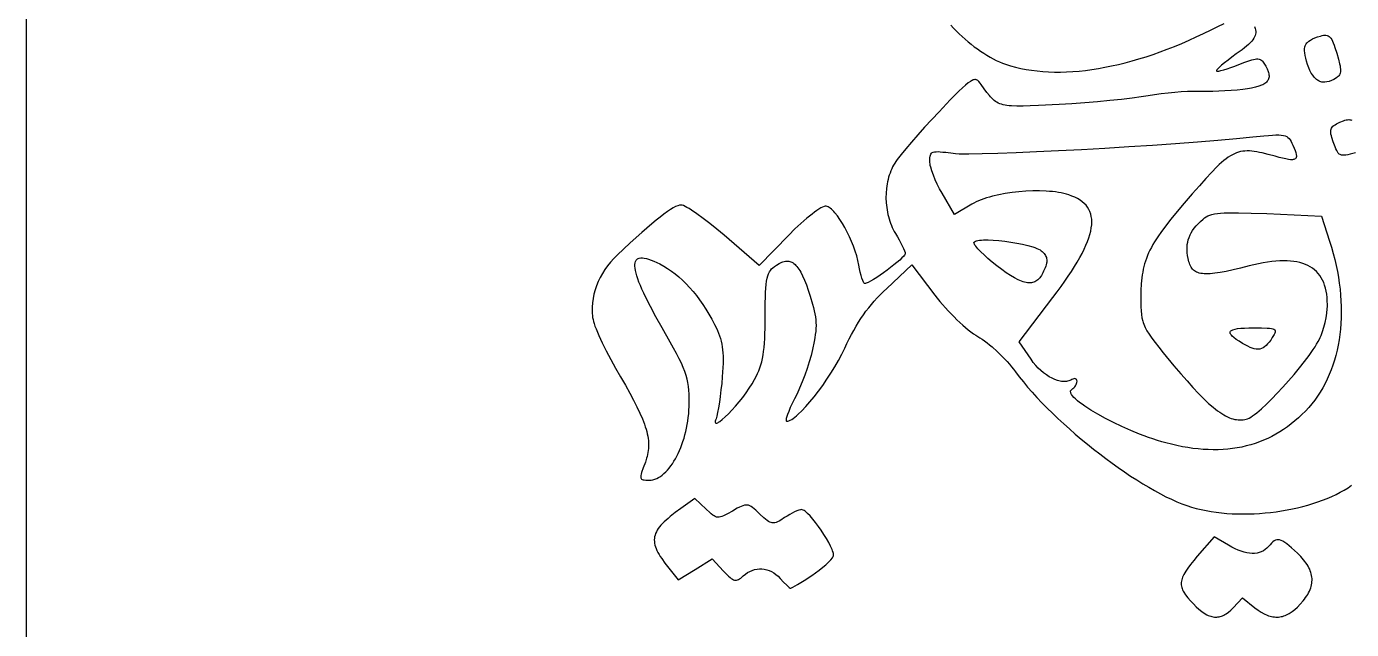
# Model space of a CAD drawing. Extents: x 0 to 1400, y 0 to 980.
# Drawn here: x 0 to 269.9, y 163.6 to 286.3 of the extents above; entities that cross this region are included whole.
import ezdxf

# ---------------------------------------------------------------- set-up
doc = ezdxf.new("R2010")
doc.units = 0
doc.layers.add('Calque_par_d_faut', color=18, linetype='CONTINUOUS')

msp = doc.modelspace()

# ---------------------------------------------------------------- linework, layer by layer
at = {"layer": 'Calque_par_d_faut'}
for points in [[(0, 490), (0, 980), (700, 980), (1400, 980), (1400, 490), (1400, 0), (700, 0), (0, 0), (0, 490)], [(260.97, 278.59), (260.76, 279.27), (260.58, 279.89), (260.46, 280.44), (260.37, 280.95), (260.34, 281.41), (260.35, 281.82), (260.41, 282.19), (260.46, 282.37), (260.53, 282.53), (260.61, 282.69), (260.7, 282.83), (260.81, 282.98), (260.93, 283.11), (261.22, 283.36), (261.56, 283.59), (261.97, 283.81), (262.44, 284.01), (262.98, 284.21), (263.59, 284.4), (263.91, 284.49), (264.2, 284.55), (264.46, 284.58), (264.71, 284.57), (264.93, 284.53), (265.14, 284.45), (265.34, 284.33), (265.52, 284.16), (265.7, 283.95), (265.87, 283.68), (266.03, 283.37), (266.2, 282.99), (266.37, 282.56), (266.54, 282.06), (266.92, 280.88), (267.25, 279.71), (267.49, 278.76), (267.57, 278.35), (267.63, 277.98), (267.66, 277.65), (267.67, 277.36), (267.65, 277.1), (267.61, 276.86), (267.54, 276.66), (267.45, 276.47), (267.33, 276.3), (267.19, 276.15), (267.02, 276.01), (266.83, 275.88), (266.32, 275.58), (265.83, 275.34), (265.36, 275.17), (264.91, 275.05), (264.48, 275), (264.27, 275), (264.07, 275.02), (263.87, 275.04), (263.68, 275.09), (263.49, 275.15), (263.31, 275.23), (263.13, 275.32), (262.95, 275.43), (262.78, 275.55), (262.61, 275.69), (262.3, 276.02), (262, 276.41), (261.71, 276.86), (261.45, 277.37), (261.2, 277.95), (260.97, 278.59)], [(232.12, 201.58), (231.25, 201.82), (230.37, 202.09), (229.47, 202.38), (228.57, 202.7), (227.66, 203.03), (226.74, 203.38), (224.93, 204.12), (223.14, 204.91), (221.41, 205.73), (219.77, 206.57), (218.23, 207.42), (216.83, 208.25), (216.19, 208.65), (215.59, 209.05), (215.03, 209.44), (214.53, 209.81), (214.08, 210.17), (213.69, 210.52), (213.36, 210.85), (213.09, 211.15), (212.88, 211.44), (212.75, 211.7), (212.71, 211.82), (212.68, 211.94), (212.68, 212.05), (212.7, 212.15), (212.73, 212.24), (212.79, 212.33), (212.87, 212.41), (212.97, 212.48), (213.17, 212.63), (213.37, 212.81), (213.54, 213.01), (213.7, 213.22), (213.82, 213.45), (213.92, 213.68), (213.98, 213.9), (214, 214.12), (213.98, 214.31), (213.92, 214.45), (213.82, 214.56), (213.69, 214.63), (213.53, 214.66), (213.35, 214.64), (213.16, 214.58), (212.94, 214.46), (212.74, 214.35), (212.53, 214.26), (212.31, 214.19), (212.09, 214.13), (211.85, 214.09), (211.61, 214.07), (211.36, 214.06), (211.1, 214.07), (210.84, 214.1), (210.57, 214.15), (210.02, 214.28), (209.47, 214.48), (208.9, 214.73), (208.33, 215.04), (207.76, 215.41), (207.19, 215.82), (206.64, 216.29), (206.1, 216.8), (205.58, 217.36), (205.09, 217.96), (204.63, 218.6), (202.2, 222.17), (209.07, 231.16), (209.93, 232.3), (210.74, 233.4), (211.5, 234.47), (212.21, 235.5), (212.87, 236.5), (213.48, 237.46), (214.04, 238.4), (214.56, 239.29), (215.02, 240.16), (215.44, 241), (215.8, 241.8), (216.12, 242.57), (216.39, 243.31), (216.61, 244.02), (216.78, 244.7), (216.9, 245.35), (216.98, 245.97), (217, 246.56), (216.98, 247.13), (216.91, 247.66), (216.79, 248.17), (216.62, 248.65), (216.41, 249.11), (216.14, 249.54), (215.83, 249.94), (215.47, 250.31), (215.06, 250.67), (214.61, 250.99), (214.1, 251.3), (213.55, 251.58), (212.95, 251.83), (212.31, 252.06), (211.82, 252.21), (211.31, 252.34), (210.76, 252.46), (210.19, 252.56), (209.6, 252.65), (208.99, 252.72), (208.36, 252.78), (207.71, 252.83), (206.37, 252.87), (204.99, 252.87), (203.59, 252.81), (202.17, 252.69), (200.76, 252.53), (199.38, 252.33), (198.04, 252.07), (196.76, 251.77), (196.15, 251.61), (195.55, 251.43), (194.98, 251.24), (194.44, 251.05), (193.92, 250.84), (193.43, 250.62), (192.97, 250.4), (192.55, 250.16), (189.03, 248.09), (186.52, 252.38), (186.01, 253.29), (185.54, 254.23), (185.11, 255.16), (184.74, 256.08), (184.43, 256.94), (184.2, 257.72), (184.11, 258.07), (184.05, 258.39), (184.01, 258.68), (184, 258.93), (184, 259.31), (184.02, 259.63), (184.06, 259.92), (184.12, 260.16), (184.2, 260.36), (184.33, 260.53), (184.49, 260.66), (184.7, 260.76), (184.97, 260.82), (185.29, 260.85), (185.68, 260.86), (186.13, 260.84), (186.66, 260.79), (187.27, 260.73), (188.76, 260.53), (189.27, 260.48), (189.99, 260.45), (190.9, 260.43), (191.99, 260.43), (194.65, 260.47), (197.89, 260.55), (201.62, 260.69), (205.75, 260.86), (210.2, 261.07), (214.88, 261.32), (219.69, 261.59), (224.55, 261.88), (229.37, 262.19), (234.06, 262.52), (238.54, 262.85), (242.71, 263.18), (246.48, 263.52), (249.78, 263.85), (252.06, 264.08), (252.99, 264.17), (253.8, 264.23), (254.5, 264.26), (255.1, 264.26), (255.61, 264.23), (256.04, 264.17), (256.41, 264.07), (256.71, 263.93), (256.97, 263.75), (257.2, 263.53), (257.4, 263.26), (257.59, 262.95), (257.77, 262.59), (257.97, 262.17), (258.22, 261.6), (258.42, 261.1), (258.57, 260.66), (258.66, 260.29), (258.7, 259.97), (258.69, 259.84), (258.67, 259.72), (258.63, 259.61), (258.58, 259.51), (258.51, 259.43), (258.42, 259.37), (258.31, 259.31), (258.19, 259.27), (258.05, 259.25), (257.89, 259.23), (257.51, 259.23), (257.05, 259.29), (256.5, 259.38), (255.87, 259.52), (255.15, 259.7), (254.34, 259.92), (252.96, 260.3), (251.72, 260.6), (251.15, 260.72), (250.6, 260.83), (250.08, 260.91), (249.58, 260.96), (249.1, 261), (248.64, 261), (248.19, 260.98), (247.75, 260.94), (247.33, 260.86), (246.9, 260.75), (246.49, 260.61), (246.07, 260.44), (245.66, 260.23), (245.23, 259.99), (244.81, 259.71), (244.37, 259.4), (243.92, 259.04), (243.46, 258.65), (242.98, 258.22), (242.48, 257.74), (241.41, 256.65), (240.23, 255.38), (238.92, 253.92), (237.45, 252.25), (235.85, 250.4), (234.42, 248.71), (233.14, 247.15), (232.02, 245.71), (231.04, 244.38), (230.6, 243.74), (230.19, 243.13), (229.81, 242.53), (229.46, 241.94), (229.14, 241.36), (228.85, 240.8), (228.58, 240.24), (228.34, 239.69), (228.13, 239.14), (227.93, 238.59), (227.76, 238.04), (227.61, 237.48), (227.48, 236.92), (227.37, 236.35), (227.27, 235.77), (227.19, 235.18), (227.13, 234.57), (227.08, 233.94), (227.02, 232.63), (227, 231.22), (227, 230.2), (227.02, 229.29), (227.05, 228.48), (227.12, 227.73), (227.23, 227.04), (227.38, 226.38), (227.48, 226.06), (227.6, 225.73), (227.73, 225.41), (227.88, 225.08), (228.25, 224.4), (228.7, 223.68), (229.24, 222.89), (229.89, 222.01), (230.66, 221.04), (231.55, 219.94), (233.75, 217.29), (235.12, 215.67), (236.41, 214.19), (237.62, 212.85), (238.75, 211.64), (239.82, 210.57), (240.81, 209.63), (241.75, 208.82), (242.2, 208.45), (242.64, 208.12), (243.06, 207.82), (243.48, 207.54), (243.88, 207.29), (244.27, 207.07), (244.66, 206.88), (245.03, 206.71), (245.4, 206.57), (245.76, 206.46), (246.12, 206.37), (246.47, 206.31), (246.81, 206.27), (247.15, 206.25), (247.48, 206.25), (247.82, 206.28), (248.15, 206.33), (248.47, 206.4), (248.74, 206.49), (249.04, 206.64), (249.39, 206.84), (249.76, 207.09), (250.17, 207.38), (250.6, 207.72), (251.55, 208.53), (252.58, 209.47), (253.67, 210.54), (254.8, 211.7), (255.95, 212.93), (257.1, 214.22), (258.23, 215.53), (259.32, 216.85), (260.34, 218.15), (261.28, 219.4), (262.11, 220.6), (262.48, 221.16), (262.81, 221.7), (263.11, 222.22), (263.37, 222.7), (263.54, 223.05), (263.7, 223.42), (264, 224.24), (264.28, 225.14), (264.52, 226.08), (264.72, 227.04), (264.87, 227.99), (264.97, 228.89), (264.99, 229.32), (265, 229.73), (264.98, 230.46), (264.94, 231.17), (264.86, 231.84), (264.75, 232.48), (264.61, 233.09), (264.44, 233.67), (264.24, 234.21), (264.01, 234.73), (263.75, 235.21), (263.46, 235.66), (263.13, 236.08), (262.77, 236.46), (262.39, 236.82), (261.97, 237.14), (261.52, 237.43), (261.04, 237.69), (260.52, 237.92), (259.98, 238.12), (259.4, 238.29), (258.8, 238.42), (258.16, 238.52), (257.49, 238.6), (256.79, 238.64), (256.05, 238.65), (255.29, 238.62), (254.49, 238.57), (253.66, 238.48), (252.8, 238.37), (251.91, 238.22), (250.98, 238.04), (250.03, 237.83), (249.04, 237.59), (247.33, 237.16), (245.79, 236.8), (244.41, 236.5), (243.17, 236.27), (242.07, 236.11), (241.11, 236.01), (240.67, 235.99), (240.26, 235.99), (239.88, 236), (239.53, 236.03), (239.2, 236.08), (238.9, 236.15), (238.62, 236.24), (238.36, 236.34), (238.13, 236.47), (237.91, 236.61), (237.72, 236.77), (237.54, 236.95), (237.38, 237.15), (237.23, 237.36), (237.1, 237.6), (236.99, 237.86), (236.88, 238.13), (236.79, 238.43), (236.63, 239.08), (236.53, 239.7), (236.45, 240.29), (236.42, 240.85), (236.42, 241.4), (236.46, 241.93), (236.54, 242.44), (236.66, 242.94), (236.82, 243.42), (237.02, 243.9), (237.26, 244.37), (237.55, 244.83), (237.88, 245.29), (238.26, 245.75), (238.68, 246.2), (239.14, 246.66), (239.66, 247.13), (239.95, 247.37), (240.28, 247.58), (240.63, 247.77), (241.03, 247.93), (241.48, 248.06), (241.99, 248.18), (242.58, 248.27), (243.24, 248.34), (244, 248.39), (244.86, 248.43), (245.82, 248.44), (246.91, 248.43), (249.48, 248.37), (252.64, 248.24), (263.78, 247.75), (265.45, 242.63), (265.84, 241.39), (266.19, 240.16), (266.5, 238.93), (266.78, 237.71), (267.03, 236.49), (267.25, 235.28), (267.43, 234.07), (267.57, 232.87), (267.68, 231.68), (267.76, 230.5), (267.81, 229.32), (267.82, 228.16), (267.8, 227.01), (267.74, 225.88), (267.65, 224.76), (267.53, 223.65), (267.38, 222.56), (267.19, 221.49), (266.97, 220.44), (266.72, 219.4), (266.44, 218.39), (266.12, 217.39), (265.77, 216.42), (265.39, 215.47), (264.98, 214.54), (264.53, 213.64), (264.06, 212.76), (263.55, 211.91), (263.01, 211.09), (262.44, 210.3), (261.84, 209.54), (261.21, 208.8), (260.52, 208.06), (259.82, 207.36), (259.1, 206.69), (258.37, 206.05), (257.63, 205.44), (256.87, 204.87), (256.09, 204.33), (255.3, 203.82), (254.5, 203.35), (253.68, 202.9), (252.85, 202.5), (252, 202.12), (251.14, 201.78), (250.27, 201.47), (249.38, 201.2), (248.47, 200.95), (247.56, 200.74), (246.62, 200.57), (245.68, 200.42), (244.72, 200.31), (243.75, 200.24), (242.76, 200.19), (241.76, 200.18), (240.74, 200.2), (239.71, 200.26), (238.67, 200.35), (237.61, 200.47), (236.54, 200.63), (235.46, 200.81), (234.36, 201.04), (233.25, 201.29), (232.12, 201.58)], [(197.66, 237.63), (196.73, 238.38), (195.85, 239.12), (195.06, 239.83), (194.37, 240.5), (193.8, 241.09), (193.37, 241.6), (193.21, 241.81), (193.1, 242), (193.02, 242.15), (193, 242.28), (193.01, 242.35), (193.03, 242.41), (193.08, 242.47), (193.14, 242.53), (193.3, 242.62), (193.53, 242.71), (193.8, 242.77), (194.13, 242.83), (194.51, 242.86), (194.93, 242.89), (195.87, 242.89), (196.94, 242.85), (198.09, 242.75), (199.3, 242.62), (200.53, 242.45), (201.74, 242.24), (202.91, 242.01), (204, 241.75), (204.97, 241.46), (205.41, 241.32), (205.8, 241.16), (206.16, 241.01), (206.46, 240.85), (206.71, 240.69), (206.9, 240.53), (207.11, 240.31), (207.28, 240.11), (207.44, 239.9), (207.57, 239.7), (207.67, 239.5), (207.75, 239.29), (207.8, 239.08), (207.83, 238.86), (207.84, 238.63), (207.82, 238.39), (207.77, 238.13), (207.71, 237.85), (207.61, 237.56), (207.5, 237.24), (207.2, 236.54), (207.05, 236.22), (206.89, 235.93), (206.73, 235.66), (206.56, 235.41), (206.39, 235.19), (206.2, 234.98), (206.01, 234.8), (205.82, 234.64), (205.61, 234.51), (205.39, 234.39), (205.17, 234.3), (204.94, 234.23), (204.69, 234.18), (204.44, 234.16), (204.18, 234.16), (203.9, 234.18), (203.61, 234.22), (203.31, 234.29), (203, 234.38), (202.68, 234.49), (202.34, 234.62), (201.99, 234.78), (201.25, 235.17), (200.45, 235.64), (199.59, 236.21), (198.66, 236.88), (197.66, 237.63)], [(247.69, 221.83), (247.01, 222.26), (246.43, 222.65), (245.96, 223.01), (245.61, 223.33), (245.47, 223.48), (245.36, 223.62), (245.27, 223.75), (245.21, 223.88), (245.19, 224), (245.18, 224.11), (245.21, 224.21), (245.26, 224.31), (245.35, 224.4), (245.46, 224.48), (245.6, 224.55), (245.76, 224.62), (246.18, 224.74), (246.71, 224.84), (247.36, 224.91), (248.13, 224.96), (249.01, 224.99), (250.01, 225), (251.58, 224.99), (252.76, 224.95), (253.22, 224.92), (253.59, 224.87), (253.89, 224.8), (254.11, 224.71), (254.26, 224.6), (254.32, 224.54), (254.35, 224.47), (254.37, 224.39), (254.38, 224.31), (254.35, 224.12), (254.27, 223.9), (254.15, 223.64), (253.78, 223.02), (253.46, 222.52), (253.14, 222.09), (252.83, 221.71), (252.52, 221.39), (252.21, 221.13), (251.89, 220.92), (251.57, 220.77), (251.23, 220.68), (250.87, 220.64), (250.5, 220.65), (250.11, 220.72), (249.69, 220.84), (249.24, 221.01), (248.76, 221.24), (248.24, 221.51), (247.69, 221.83)], [(159.95, 174.58), (160.74, 175.13), (161.5, 175.69), (162.21, 176.25), (162.85, 176.79), (163.4, 177.3), (163.85, 177.77), (164.17, 178.16), (164.28, 178.33), (164.35, 178.48), (164.39, 178.64), (164.39, 178.83), (164.36, 179.05), (164.3, 179.3), (164.21, 179.59), (164.09, 179.89), (163.79, 180.58), (163.41, 181.33), (162.95, 182.13), (162.44, 182.95), (161.9, 183.78), (161.33, 184.59), (160.75, 185.37), (160.17, 186.08), (159.61, 186.72), (159.09, 187.24), (158.85, 187.46), (158.62, 187.65), (158.41, 187.8), (158.21, 187.91), (158.03, 187.98), (157.88, 188), (157.64, 187.97), (157.31, 187.87), (156.92, 187.72), (156.47, 187.52), (155.99, 187.28), (155.47, 187), (154.95, 186.69), (154.43, 186.36), (153.63, 185.85), (153.29, 185.66), (152.98, 185.5), (152.69, 185.38), (152.42, 185.31), (152.17, 185.28), (151.92, 185.29), (151.67, 185.35), (151.42, 185.46), (151.15, 185.61), (150.87, 185.81), (150.55, 186.05), (150.21, 186.35), (149.4, 187.09), (148.57, 187.86), (148.22, 188.16), (147.9, 188.41), (147.61, 188.62), (147.33, 188.77), (147.07, 188.87), (146.8, 188.92), (146.53, 188.92), (146.24, 188.88), (145.94, 188.79), (145.6, 188.66), (145.22, 188.48), (144.8, 188.26), (143.79, 187.7), (142.79, 187.13), (142.37, 186.91), (142, 186.73), (141.66, 186.6), (141.36, 186.51), (141.08, 186.46), (140.82, 186.45), (140.56, 186.49), (140.31, 186.58), (140.05, 186.71), (139.78, 186.89), (139.49, 187.12), (139.17, 187.39), (138.42, 188.08), (136.13, 190.23), (133.31, 188.22), (132.16, 187.38), (131.15, 186.59), (130.7, 186.22), (130.28, 185.85), (129.9, 185.49), (129.55, 185.14), (129.23, 184.8), (128.95, 184.47), (128.7, 184.13), (128.49, 183.8), (128.31, 183.48), (128.16, 183.15), (128.04, 182.82), (127.96, 182.49), (127.91, 182.16), (127.89, 181.83), (127.9, 181.49), (127.94, 181.14), (128.02, 180.79), (128.12, 180.43), (128.26, 180.06), (128.43, 179.68), (128.62, 179.28), (128.85, 178.87), (129.11, 178.45), (129.39, 178.02), (130.05, 177.09), (130.83, 176.09), (132.75, 173.68), (136.22, 175.82), (139.68, 177.97), (142.01, 175.48), (142.73, 174.75), (143.03, 174.45), (143.31, 174.2), (143.57, 174), (143.8, 173.84), (144.03, 173.73), (144.24, 173.65), (144.44, 173.62), (144.64, 173.63), (144.84, 173.68), (145.05, 173.77), (145.26, 173.9), (145.49, 174.07), (146, 174.5), (146.44, 174.86), (146.89, 175.17), (147.36, 175.43), (147.84, 175.63), (148.32, 175.78), (148.82, 175.88), (149.31, 175.93), (149.81, 175.92), (150.3, 175.86), (150.79, 175.75), (151.27, 175.59), (151.74, 175.37), (152.21, 175.11), (152.66, 174.79), (153.09, 174.42), (153.5, 174), (154.23, 173.22), (154.89, 172.59), (155.16, 172.34), (155.39, 172.16), (155.57, 172.04), (155.68, 172), (155.83, 172.05), (156.13, 172.2), (157.08, 172.76), (158.4, 173.58), (159.95, 174.58)], [(245.8, 168.02), (247.68, 170.04), (250.25, 168.02), (250.9, 167.54), (251.52, 167.13), (252.14, 166.79), (252.74, 166.51), (253.03, 166.4), (253.32, 166.31), (253.61, 166.24), (253.9, 166.18), (254.19, 166.14), (254.47, 166.12), (254.75, 166.11), (255.03, 166.13), (255.31, 166.16), (255.59, 166.21), (255.86, 166.27), (256.14, 166.36), (256.41, 166.46), (256.69, 166.58), (256.96, 166.71), (257.24, 166.87), (257.79, 167.23), (258.34, 167.66), (258.9, 168.16), (259.46, 168.74), (260.05, 169.42), (260.32, 169.76), (260.57, 170.09), (260.79, 170.42), (260.99, 170.75), (261.17, 171.08), (261.34, 171.41), (261.48, 171.73), (261.6, 172.05), (261.69, 172.37), (261.77, 172.69), (261.83, 173.01), (261.86, 173.33), (261.88, 173.65), (261.87, 173.97), (261.84, 174.28), (261.79, 174.6), (261.72, 174.92), (261.63, 175.23), (261.52, 175.55), (261.39, 175.87), (261.23, 176.18), (261.06, 176.5), (260.86, 176.82), (260.64, 177.14), (260.41, 177.46), (260.15, 177.79), (259.56, 178.44), (258.89, 179.1), (257.69, 180.2), (257.18, 180.64), (256.71, 181.01), (256.3, 181.31), (255.92, 181.55), (255.57, 181.72), (255.26, 181.82), (254.96, 181.86), (254.82, 181.86), (254.68, 181.84), (254.41, 181.76), (254.15, 181.62), (253.88, 181.42), (253.6, 181.17), (253.31, 180.86), (253, 180.5), (252.68, 180.15), (252.33, 179.85), (251.95, 179.6), (251.54, 179.4), (251.11, 179.25), (250.66, 179.14), (250.17, 179.08), (249.67, 179.08), (249.14, 179.12), (248.59, 179.2), (248.02, 179.34), (247.43, 179.52), (246.81, 179.76), (246.18, 180.04), (245.53, 180.37), (244.86, 180.74), (241.91, 182.49), (238.49, 178.49), (237.76, 177.62), (237.12, 176.83), (236.58, 176.11), (236.13, 175.44), (235.77, 174.82), (235.62, 174.53), (235.5, 174.24), (235.4, 173.97), (235.32, 173.7), (235.27, 173.44), (235.24, 173.18), (235.23, 172.93), (235.24, 172.67), (235.27, 172.42), (235.33, 172.17), (235.41, 171.92), (235.51, 171.67), (235.63, 171.41), (235.77, 171.16), (236.12, 170.62), (236.56, 170.06), (237.08, 169.45), (237.69, 168.8), (238.27, 168.22), (238.84, 167.7), (239.4, 167.26), (239.93, 166.89), (240.46, 166.6), (240.72, 166.47), (240.97, 166.37), (241.23, 166.28), (241.48, 166.21), (241.73, 166.16), (241.97, 166.13), (242.22, 166.12), (242.46, 166.12), (242.7, 166.14), (242.94, 166.18), (243.18, 166.23), (243.42, 166.31), (243.66, 166.4), (243.9, 166.51), (244.13, 166.64), (244.37, 166.78), (244.85, 167.12), (245.32, 167.54), (245.8, 168.02)]]:
    msp.add_lwpolyline(points, close=True, dxfattribs=at)
for points in [[(250.18, 286.37), (250.3, 285.94), (250.37, 285.64), (250.4, 285.35), (250.4, 285.07), (250.36, 284.78), (250.29, 284.5), (250.18, 284.22), (250.02, 283.94), (249.82, 283.64), (249.58, 283.34), (249.29, 283.03), (248.95, 282.7), (248.55, 282.35), (248.11, 281.99), (247.61, 281.6), (246.44, 280.75), (245.56, 280.11), (244.76, 279.51), (244.04, 278.95), (243.43, 278.44), (242.95, 278.01), (242.6, 277.66), (242.48, 277.52), (242.41, 277.41), (242.38, 277.33), (242.39, 277.28), (242.45, 277.25), (242.55, 277.24), (242.86, 277.27), (243.32, 277.37), (243.89, 277.52), (244.56, 277.72), (245.31, 277.98), (246.12, 278.27), (246.97, 278.61), (248.19, 279.08), (249.18, 279.42), (249.59, 279.55), (249.97, 279.64), (250.3, 279.7), (250.59, 279.73), (250.85, 279.73), (251.08, 279.7), (251.29, 279.64), (251.47, 279.55), (251.64, 279.43), (251.8, 279.28), (251.94, 279.11), (252.08, 278.9), (252.45, 278.29), (252.73, 277.72), (252.94, 277.2), (253.02, 276.95), (253.07, 276.72), (253.1, 276.49), (253.11, 276.28), (253.11, 276.07), (253.08, 275.88), (253.02, 275.69), (252.95, 275.51), (252.86, 275.34), (252.74, 275.18), (252.6, 275.03), (252.44, 274.88), (252.26, 274.74), (252.05, 274.61), (251.83, 274.49), (251.57, 274.37), (251, 274.16), (250.33, 273.97), (249.57, 273.8), (248.71, 273.66), (247.75, 273.53), (246.61, 273.41), (245.4, 273.31), (244.13, 273.22), (242.87, 273.15), (241.63, 273.11), (240.47, 273.08), (239.41, 273.08), (238.5, 273.11), (237.57, 273.12), (236.47, 273.09), (235.24, 273.02), (233.91, 272.92), (232.53, 272.78), (231.15, 272.62), (229.79, 272.43), (228.5, 272.22), (227.05, 271.99), (225.21, 271.75), (223.08, 271.5), (220.7, 271.26), (218.17, 271.03), (215.56, 270.82), (212.94, 270.63), (210.39, 270.47), (206.18, 270.24), (204.47, 270.16), (203, 270.12), (201.74, 270.12), (200.66, 270.16), (200.18, 270.2), (199.73, 270.26), (199.33, 270.32), (198.95, 270.41), (198.6, 270.51), (198.27, 270.63), (197.96, 270.76), (197.68, 270.92), (197.4, 271.09), (197.14, 271.28), (196.89, 271.5), (196.64, 271.73), (196.4, 271.99), (196.15, 272.28), (195.65, 272.91), (195.11, 273.65), (194.5, 274.5), (194.26, 274.83), (194.02, 275.11), (193.79, 275.32), (193.67, 275.4), (193.55, 275.46), (193.42, 275.5), (193.29, 275.52), (193.15, 275.52), (192.99, 275.5), (192.83, 275.45), (192.66, 275.38), (192.47, 275.28), (192.27, 275.16), (191.81, 274.84), (191.28, 274.4), (190.66, 273.85), (189.95, 273.16), (189.13, 272.34), (188.18, 271.38), (185.89, 269), (184.41, 267.43), (182.95, 265.85), (181.56, 264.3), (180.27, 262.82), (179.12, 261.46), (178.14, 260.26), (177.37, 259.26), (177.08, 258.84), (176.86, 258.5), (176.64, 258.12), (176.43, 257.74), (176.24, 257.34), (176.06, 256.93), (175.9, 256.51), (175.76, 256.08), (175.62, 255.64), (175.51, 255.19), (175.4, 254.74), (175.31, 254.28), (175.24, 253.81), (175.18, 253.34), (175.1, 252.39), (175.08, 251.43), (175.12, 250.47), (175.22, 249.51), (175.37, 248.57), (175.47, 248.1), (175.58, 247.64), (175.71, 247.18), (175.85, 246.73), (176.01, 246.29), (176.18, 245.86), (176.36, 245.43), (176.56, 245.02), (176.78, 244.62), (177, 244.23), (177.4, 243.55), (177.78, 242.89), (178.12, 242.25), (178.41, 241.67), (178.66, 241.14), (178.84, 240.7), (178.96, 240.35), (179, 240.11), (178.98, 240.02), (178.92, 239.9), (178.82, 239.77), (178.69, 239.61), (178.34, 239.23), (177.88, 238.8), (177.32, 238.32), (176.7, 237.81), (176.03, 237.28), (175.32, 236.74), (174.6, 236.21), (173.88, 235.71), (173.19, 235.25), (172.55, 234.84), (171.96, 234.49), (171.46, 234.23), (171.06, 234.06), (170.91, 234.02), (170.78, 234), (170.72, 234.02), (170.65, 234.08), (170.58, 234.17), (170.5, 234.3), (170.34, 234.65), (170.17, 235.11), (170, 235.67), (169.83, 236.31), (169.68, 237.01), (169.54, 237.77), (169.35, 238.68), (169.11, 239.63), (168.8, 240.61), (168.45, 241.59), (168.05, 242.58), (167.62, 243.55), (167.16, 244.5), (166.68, 245.41), (166.19, 246.27), (165.68, 247.06), (165.18, 247.78), (164.68, 248.41), (164.44, 248.68), (164.2, 248.93), (163.96, 249.16), (163.73, 249.35), (163.51, 249.51), (163.3, 249.63), (163.09, 249.73), (162.9, 249.78), (162.81, 249.79), (162.71, 249.78), (162.46, 249.72), (162.16, 249.59), (161.82, 249.41), (161.42, 249.17), (160.99, 248.89), (160.52, 248.55), (160.02, 248.17), (158.94, 247.29), (157.76, 246.27), (156.54, 245.13), (155.29, 243.89), (149.23, 237.7), (142.09, 243.85), (140.62, 245.09), (139.19, 246.24), (137.83, 247.28), (136.58, 248.19), (135.46, 248.95), (134.97, 249.26), (134.53, 249.51), (134.14, 249.72), (133.81, 249.87), (133.55, 249.97), (133.35, 250), (133.2, 249.99), (133.04, 249.96), (132.67, 249.85), (132.23, 249.67), (131.74, 249.41), (131.18, 249.07), (130.56, 248.65), (129.86, 248.15), (129.1, 247.56), (128.27, 246.9), (127.36, 246.15), (126.38, 245.32), (125.32, 244.39), (122.97, 242.28), (120.3, 239.81), (119.61, 239.12), (118.96, 238.4), (118.36, 237.65), (117.81, 236.88), (117.31, 236.08), (116.86, 235.26), (116.46, 234.42), (116.11, 233.57), (115.82, 232.71), (115.58, 231.84), (115.4, 230.97), (115.28, 230.1), (115.22, 229.23), (115.21, 228.8), (115.22, 228.37), (115.24, 227.94), (115.28, 227.52), (115.33, 227.1), (115.4, 226.68), (115.49, 226.32), (115.62, 225.87), (115.8, 225.36), (116.03, 224.78), (116.59, 223.45), (117.29, 221.94), (118.11, 220.29), (119.01, 218.55), (119.98, 216.77), (121, 215), (121.99, 213.3), (122.88, 211.72), (123.67, 210.25), (124.36, 208.9), (124.96, 207.64), (125.46, 206.47), (125.88, 205.38), (126.05, 204.86), (126.21, 204.36), (126.34, 203.87), (126.46, 203.4), (126.55, 202.94), (126.62, 202.49), (126.68, 202.06), (126.71, 201.63), (126.73, 201.22), (126.72, 200.81), (126.7, 200.41), (126.66, 200.01), (126.6, 199.61), (126.53, 199.23), (126.44, 198.84), (126.33, 198.45), (126.07, 197.67), (125.61, 196.47), (125.3, 195.56), (125.2, 195.21), (125.13, 194.91), (125.11, 194.66), (125.13, 194.47), (125.18, 194.32), (125.28, 194.2), (125.43, 194.12), (125.62, 194.06), (125.85, 194.03), (126.13, 194.01), (126.85, 194), (127.23, 194.02), (127.62, 194.09), (128, 194.2), (128.38, 194.35), (128.76, 194.54), (129.13, 194.77), (129.5, 195.04), (129.86, 195.34), (130.21, 195.68), (130.56, 196.05), (130.9, 196.45), (131.24, 196.88), (131.56, 197.34), (131.87, 197.83), (132.18, 198.34), (132.47, 198.88), (132.75, 199.44), (133.01, 200.02), (133.27, 200.63), (133.51, 201.25), (133.73, 201.89), (133.94, 202.55), (134.13, 203.22), (134.3, 203.9), (134.46, 204.6), (134.6, 205.31), (134.72, 206.03), (134.81, 206.75), (134.89, 207.48), (134.95, 208.22), (134.98, 208.96), (134.99, 209.7), (134.99, 210.64), (134.96, 211.5), (134.91, 212.31), (134.82, 213.09), (134.71, 213.84), (134.55, 214.58), (134.35, 215.33), (134.09, 216.11), (133.78, 216.92), (133.4, 217.79), (132.95, 218.72), (132.43, 219.75), (131.83, 220.87), (131.15, 222.11), (129.5, 225), (128.22, 227.26), (127.11, 229.32), (126.16, 231.18), (125.75, 232.04), (125.38, 232.84), (125.05, 233.6), (124.76, 234.31), (124.52, 234.97), (124.32, 235.58), (124.16, 236.15), (124.04, 236.66), (123.96, 237.13), (123.92, 237.55), (123.93, 237.92), (123.98, 238.25), (124.06, 238.53), (124.19, 238.76), (124.27, 238.86), (124.37, 238.95), (124.47, 239.02), (124.58, 239.09), (124.83, 239.18), (125.13, 239.23), (125.47, 239.24), (125.85, 239.19), (126.27, 239.11), (126.73, 238.97), (127.24, 238.8), (127.78, 238.58), (128.37, 238.31), (129, 238), (129.8, 237.57), (130.59, 237.08), (131.37, 236.55), (132.14, 235.97), (132.89, 235.35), (133.64, 234.68), (134.36, 233.96), (135.08, 233.21), (135.78, 232.4), (136.46, 231.56), (137.12, 230.68), (137.77, 229.76), (138.4, 228.79), (139.01, 227.79), (139.6, 226.75), (140.17, 225.67), (140.47, 225.06), (140.74, 224.48), (140.97, 223.92), (141.18, 223.37), (141.36, 222.82), (141.51, 222.26), (141.64, 221.7), (141.74, 221.12), (141.81, 220.52), (141.86, 219.89), (141.89, 219.22), (141.9, 218.5), (141.89, 217.73), (141.85, 216.91), (141.73, 215.05), (141.61, 213.7), (141.47, 212.35), (141.32, 211.05), (141.15, 209.84), (140.97, 208.74), (140.79, 207.79), (140.62, 207.04), (140.54, 206.74), (140.46, 206.5), (140.36, 206.21), (140.3, 205.98), (140.29, 205.81), (140.32, 205.68), (140.35, 205.64), (140.39, 205.61), (140.49, 205.59), (140.63, 205.61), (140.8, 205.68), (140.99, 205.79), (141.22, 205.94), (141.73, 206.34), (142.33, 206.87), (142.99, 207.52), (143.69, 208.26), (144.42, 209.07), (145.16, 209.94), (145.89, 210.85), (146.58, 211.78), (147.24, 212.71), (147.82, 213.62), (148.33, 214.5), (148.64, 215.1), (148.92, 215.69), (149.17, 216.27), (149.39, 216.87), (149.59, 217.47), (149.77, 218.1), (149.92, 218.77), (150.05, 219.47), (150.16, 220.21), (150.25, 221.01), (150.33, 221.87), (150.39, 222.8), (150.43, 223.81), (150.46, 224.9), (150.49, 227.38), (150.5, 230.09), (150.52, 231.22), (150.56, 232.22), (150.6, 233.09), (150.67, 233.85), (150.75, 234.51), (150.85, 235.09), (150.98, 235.58), (151.14, 236), (151.32, 236.37), (151.53, 236.69), (151.78, 236.98), (152.06, 237.24), (152.39, 237.5), (152.75, 237.75), (153.31, 238.09), (153.58, 238.23), (153.84, 238.34), (154.09, 238.44), (154.34, 238.51), (154.58, 238.56), (154.82, 238.58), (155.05, 238.58), (155.28, 238.56), (155.5, 238.51), (155.72, 238.44), (155.93, 238.35), (156.14, 238.23), (156.34, 238.08), (156.55, 237.91), (156.75, 237.71), (156.94, 237.49), (157.14, 237.24), (157.33, 236.96), (157.53, 236.66), (157.72, 236.33), (158.1, 235.58), (158.48, 234.72), (158.86, 233.75), (159.25, 232.65), (159.65, 231.44), (160.13, 229.84), (160.32, 229.13), (160.48, 228.47), (160.61, 227.83), (160.71, 227.23), (160.78, 226.64), (160.82, 226.06), (160.83, 225.47), (160.81, 224.88), (160.76, 224.26), (160.68, 223.62), (160.58, 222.94), (160.45, 222.21), (160.1, 220.57), (159.81, 219.37), (159.43, 218.07), (159, 216.71), (158.52, 215.34), (158.02, 214), (157.49, 212.72), (156.97, 211.55), (156.46, 210.52), (156, 209.62), (155.59, 208.77), (155.26, 208), (155, 207.33), (154.82, 206.78), (154.77, 206.55), (154.74, 206.36), (154.73, 206.2), (154.75, 206.09), (154.79, 206.02), (154.86, 206), (155.08, 206.02), (155.32, 206.1), (155.59, 206.21), (155.87, 206.37), (156.18, 206.57), (156.5, 206.81), (156.85, 207.09), (157.21, 207.4), (157.96, 208.13), (158.76, 208.98), (159.6, 209.93), (160.45, 210.98), (161.32, 212.1), (162.19, 213.29), (163.04, 214.52), (163.86, 215.79), (164.65, 217.07), (165.39, 218.36), (166.07, 219.63), (166.67, 220.88), (167.12, 221.83), (167.57, 222.75), (168.04, 223.64), (168.5, 224.49), (168.98, 225.32), (169.47, 226.12), (169.97, 226.89), (170.48, 227.64), (171.01, 228.37), (171.56, 229.08), (172.12, 229.77), (172.7, 230.44), (173.29, 231.1), (173.91, 231.75), (174.56, 232.39), (175.22, 233.02), (180.38, 237.79), (185.05, 231.65), (185.54, 231.01), (186.07, 230.36), (186.61, 229.72), (187.18, 229.08), (187.76, 228.45), (188.35, 227.83), (188.94, 227.22), (189.54, 226.64), (190.13, 226.08), (190.71, 225.55), (191.28, 225.05), (191.84, 224.59), (192.37, 224.18), (192.88, 223.81), (193.35, 223.49), (193.79, 223.22), (194.22, 222.97), (194.68, 222.67), (195.16, 222.33), (195.66, 221.95), (196.16, 221.55), (196.68, 221.11), (197.72, 220.18), (198.75, 219.18), (199.74, 218.14), (200.21, 217.61), (200.65, 217.09), (201.07, 216.57), (201.45, 216.06), (202.23, 215.04), (203.06, 214), (203.94, 212.95), (204.86, 211.9), (205.84, 210.83), (206.85, 209.76), (207.91, 208.68), (209, 207.61), (210.12, 206.54), (211.28, 205.48), (212.45, 204.42), (213.65, 203.37), (214.87, 202.34), (216.11, 201.32), (217.36, 200.32), (218.61, 199.34), (219.88, 198.38), (221.14, 197.45), (222.41, 196.55), (223.67, 195.67), (224.92, 194.83), (226.17, 194.03), (227.4, 193.26), (228.61, 192.54), (229.8, 191.86), (230.97, 191.22), (232.11, 190.63), (233.23, 190.09), (234.3, 189.61), (235.35, 189.18), (236.35, 188.81), (237.31, 188.5), (238.27, 188.23), (239.26, 188), (240.27, 187.79), (241.3, 187.61), (242.36, 187.46), (243.42, 187.33), (244.51, 187.23), (245.6, 187.17), (246.71, 187.12), (247.82, 187.11), (248.95, 187.12), (250.07, 187.16), (251.2, 187.22), (252.32, 187.31), (253.44, 187.43), (254.56, 187.57), (255.67, 187.73), (256.77, 187.92), (257.86, 188.13), (258.93, 188.37), (259.99, 188.63), (261.03, 188.91), (262.05, 189.22), (263.05, 189.55), (264.02, 189.9), (264.96, 190.27), (265.88, 190.67), (266.76, 191.08), (267.61, 191.52), (268.42, 191.98), (269.2, 192.46), (269.94, 192.95)], [(188.29, 286.6), (188.85, 286.01), (189.42, 285.42), (190.01, 284.85), (190.6, 284.29), (191.21, 283.75), (191.82, 283.23), (192.45, 282.72), (193.07, 282.23), (193.71, 281.76), (194.35, 281.32), (194.99, 280.89), (195.63, 280.49), (196.27, 280.12), (196.91, 279.77), (197.55, 279.45), (198.18, 279.16), (198.81, 278.9), (199.44, 278.68), (200.44, 278.36), (201.48, 278.07), (202.54, 277.82), (203.63, 277.61), (204.73, 277.43), (205.87, 277.29), (207.02, 277.18), (208.2, 277.11), (209.4, 277.07), (210.62, 277.07), (211.86, 277.1), (213.12, 277.17), (214.4, 277.27), (215.69, 277.41), (217.01, 277.58), (218.34, 277.79), (219.68, 278.03), (221.04, 278.3), (222.42, 278.61), (223.81, 278.95), (225.21, 279.33), (226.62, 279.74), (228.05, 280.18), (229.49, 280.66), (230.93, 281.16), (232.39, 281.71), (233.86, 282.28), (235.33, 282.89), (236.81, 283.53), (238.3, 284.21), (239.79, 284.91), (241.29, 285.65), (242.67, 286.33), (243.99, 286.94)], [(270.75, 260.63), (269.63, 260.34), (269.17, 260.24), (268.77, 260.16), (268.41, 260.13), (268.11, 260.13), (267.84, 260.17), (267.61, 260.25), (267.4, 260.38), (267.22, 260.57), (267.05, 260.8), (266.89, 261.09), (266.72, 261.44), (266.56, 261.86), (266.19, 262.88), (266.19, 262.88), (265.91, 263.75), (265.81, 264.11), (265.73, 264.44), (265.69, 264.74), (265.68, 265), (265.7, 265.24), (265.75, 265.46), (265.84, 265.66), (265.97, 265.84), (266.13, 266.02), (266.34, 266.18), (266.58, 266.34), (266.86, 266.51), (267.56, 266.85), (268.25, 267.14), (268.56, 267.24), (268.84, 267.32), (269.1, 267.37), (269.34, 267.39), (269.57, 267.37), (269.78, 267.33), (269.99, 267.25)]]:
    msp.add_lwpolyline(points, dxfattribs=at)

doc.saveas('drawing.dxf')
